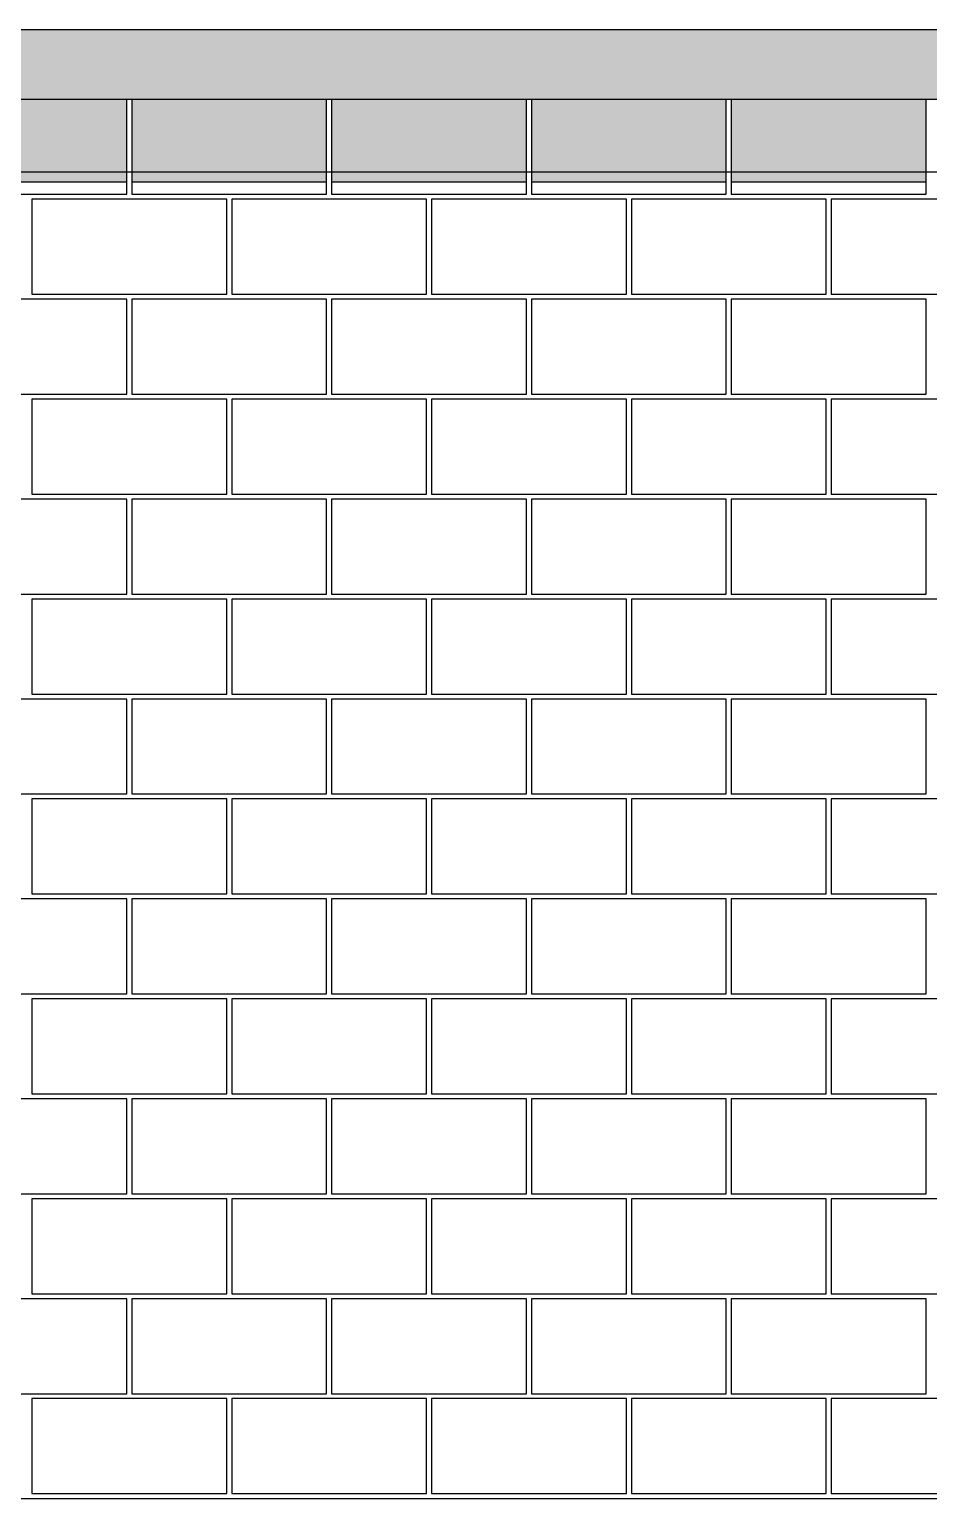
# Model space of a CAD drawing. Extents: x -1.9 to 86, y -1.6 to 60.9.
# Drawn here: x 22.65 to 26.25, y 29.44 to 35.32 of the extents above; entities that cross this region are included whole.
import ezdxf

# ---------------------------------------------------------------- set-up
doc = ezdxf.new("R2010")
doc.units = 0
doc.header["$MEASUREMENT"] = 0
for name, color, linetype in [('PENA_01', 1, 'CONTINUOUS'), ('PENA_02', 2, 'CONTINUOUS'), ('PENA_05', 5, 'CONTINUOUS'), ('PENA_09', 254, 'CONTINUOUS'), ('PENA_11', 252, 'CONTINUOUS')]:
    doc.layers.add(name, color=color, linetype=linetype)

msp = doc.modelspace()

# ---------------------------------------------------------------- linework, layer by layer
at = {"layer": 'PENA_01', "linetype": 'Continuous'}
for p, q in [((22.2574, 34.7075), (23.0374, 34.7075)), ((23.0574, 34.7075), (23.8374, 34.7075)), ((23.8574, 34.7075), (24.6374, 34.7075)), ((24.6574, 34.7075), (25.4374, 34.7075)), ((25.4574, 34.7075), (26.2374, 34.7075))]:
    msp.add_line(p, q, dxfattribs=at)
at = {"layer": 'PENA_02', "linetype": 'Continuous'}
msp.add_line((8.2574, 29.4375), (31.2374, 29.4375), dxfattribs=at)
for points in [[(8.2574, 35.3175), (31.2374, 35.3175), (31.2374, 35.0375), (21.5374, 35.0375), (21.5374, 33.8575), (21.2574, 33.8575), (21.2574, 35.0375), (8.2574, 35.0375), (8.2574, 35.3175)], [(22.2574, 34.6575), (23.0374, 34.6575), (23.0374, 35.0375), (22.2574, 35.0375), (22.2574, 34.6575)], [(23.0574, 34.6575), (23.8374, 34.6575), (23.8374, 35.0375), (23.0574, 35.0375), (23.0574, 34.6575)], [(23.8574, 34.6575), (24.6374, 34.6575), (24.6374, 35.0375), (23.8574, 35.0375), (23.8574, 34.6575)], [(24.6574, 34.6575), (25.4374, 34.6575), (25.4374, 35.0375), (24.6574, 35.0375), (24.6574, 34.6575)], [(25.4574, 34.6575), (26.2374, 34.6575), (26.2374, 35.0375), (25.4574, 35.0375), (25.4574, 34.6575)], [(22.6574, 34.2575), (23.4374, 34.2575), (23.4374, 34.6375), (22.6574, 34.6375), (22.6574, 34.2575)], [(23.4574, 34.2575), (24.2374, 34.2575), (24.2374, 34.6375), (23.4574, 34.6375), (23.4574, 34.2575)], [(24.2574, 34.2575), (25.0374, 34.2575), (25.0374, 34.6375), (24.2574, 34.6375), (24.2574, 34.2575)], [(25.0574, 34.2575), (25.8374, 34.2575), (25.8374, 34.6375), (25.0574, 34.6375), (25.0574, 34.2575)], [(25.8574, 34.2575), (26.6374, 34.2575), (26.6374, 34.6375), (25.8574, 34.6375), (25.8574, 34.2575)], [(22.2574, 33.8575), (23.0374, 33.8575), (23.0374, 34.2375), (22.2574, 34.2375), (22.2574, 33.8575)], [(23.0574, 33.8575), (23.8374, 33.8575), (23.8374, 34.2375), (23.0574, 34.2375), (23.0574, 33.8575)], [(23.8574, 33.8575), (24.6374, 33.8575), (24.6374, 34.2375), (23.8574, 34.2375), (23.8574, 33.8575)], [(24.6574, 33.8575), (25.4374, 33.8575), (25.4374, 34.2375), (24.6574, 34.2375), (24.6574, 33.8575)], [(25.4574, 33.8575), (26.2374, 33.8575), (26.2374, 34.2375), (25.4574, 34.2375), (25.4574, 33.8575)], [(22.6574, 33.4575), (23.4374, 33.4575), (23.4374, 33.8375), (22.6574, 33.8375), (22.6574, 33.4575)], [(23.4574, 33.4575), (24.2374, 33.4575), (24.2374, 33.8375), (23.4574, 33.8375), (23.4574, 33.4575)], [(24.2574, 33.4575), (25.0374, 33.4575), (25.0374, 33.8375), (24.2574, 33.8375), (24.2574, 33.4575)], [(25.0574, 33.4575), (25.8374, 33.4575), (25.8374, 33.8375), (25.0574, 33.8375), (25.0574, 33.4575)], [(25.8574, 33.4575), (26.6374, 33.4575), (26.6374, 33.8375), (25.8574, 33.8375), (25.8574, 33.4575)], [(22.2574, 33.0575), (23.0374, 33.0575), (23.0374, 33.4375), (22.2574, 33.4375), (22.2574, 33.0575)], [(23.0574, 33.0575), (23.8374, 33.0575), (23.8374, 33.4375), (23.0574, 33.4375), (23.0574, 33.0575)], [(23.8574, 33.0575), (24.6374, 33.0575), (24.6374, 33.4375), (23.8574, 33.4375), (23.8574, 33.0575)], [(24.6574, 33.0575), (25.4374, 33.0575), (25.4374, 33.4375), (24.6574, 33.4375), (24.6574, 33.0575)], [(25.4574, 33.0575), (26.2374, 33.0575), (26.2374, 33.4375), (25.4574, 33.4375), (25.4574, 33.0575)], [(22.6574, 32.6575), (23.4374, 32.6575), (23.4374, 33.0375), (22.6574, 33.0375), (22.6574, 32.6575)], [(23.4574, 32.6575), (24.2374, 32.6575), (24.2374, 33.0375), (23.4574, 33.0375), (23.4574, 32.6575)], [(24.2574, 32.6575), (25.0374, 32.6575), (25.0374, 33.0375), (24.2574, 33.0375), (24.2574, 32.6575)], [(25.0574, 32.6575), (25.8374, 32.6575), (25.8374, 33.0375), (25.0574, 33.0375), (25.0574, 32.6575)], [(25.8574, 32.6575), (26.6374, 32.6575), (26.6374, 33.0375), (25.8574, 33.0375), (25.8574, 32.6575)], [(22.2574, 32.2575), (23.0374, 32.2575), (23.0374, 32.6375), (22.2574, 32.6375), (22.2574, 32.2575)], [(23.0574, 32.2575), (23.8374, 32.2575), (23.8374, 32.6375), (23.0574, 32.6375), (23.0574, 32.2575)], [(23.8574, 32.2575), (24.6374, 32.2575), (24.6374, 32.6375), (23.8574, 32.6375), (23.8574, 32.2575)], [(24.6574, 32.2575), (25.4374, 32.2575), (25.4374, 32.6375), (24.6574, 32.6375), (24.6574, 32.2575)], [(25.4574, 32.2575), (26.2374, 32.2575), (26.2374, 32.6375), (25.4574, 32.6375), (25.4574, 32.2575)], [(22.6574, 31.8575), (23.4374, 31.8575), (23.4374, 32.2375), (22.6574, 32.2375), (22.6574, 31.8575)], [(23.4574, 31.8575), (24.2374, 31.8575), (24.2374, 32.2375), (23.4574, 32.2375), (23.4574, 31.8575)], [(24.2574, 31.8575), (25.0374, 31.8575), (25.0374, 32.2375), (24.2574, 32.2375), (24.2574, 31.8575)], [(25.0574, 31.8575), (25.8374, 31.8575), (25.8374, 32.2375), (25.0574, 32.2375), (25.0574, 31.8575)], [(25.8574, 31.8575), (26.6374, 31.8575), (26.6374, 32.2375), (25.8574, 32.2375), (25.8574, 31.8575)], [(22.2574, 31.4575), (23.0374, 31.4575), (23.0374, 31.8375), (22.2574, 31.8375), (22.2574, 31.4575)], [(23.0574, 31.4575), (23.8374, 31.4575), (23.8374, 31.8375), (23.0574, 31.8375), (23.0574, 31.4575)], [(23.8574, 31.4575), (24.6374, 31.4575), (24.6374, 31.8375), (23.8574, 31.8375), (23.8574, 31.4575)], [(24.6574, 31.4575), (25.4374, 31.4575), (25.4374, 31.8375), (24.6574, 31.8375), (24.6574, 31.4575)], [(25.4574, 31.4575), (26.2374, 31.4575), (26.2374, 31.8375), (25.4574, 31.8375), (25.4574, 31.4575)], [(22.6574, 31.0575), (23.4374, 31.0575), (23.4374, 31.4375), (22.6574, 31.4375), (22.6574, 31.0575)], [(23.4574, 31.0575), (24.2374, 31.0575), (24.2374, 31.4375), (23.4574, 31.4375), (23.4574, 31.0575)], [(24.2574, 31.0575), (25.0374, 31.0575), (25.0374, 31.4375), (24.2574, 31.4375), (24.2574, 31.0575)], [(25.0574, 31.0575), (25.8374, 31.0575), (25.8374, 31.4375), (25.0574, 31.4375), (25.0574, 31.0575)], [(25.8574, 31.0575), (26.6374, 31.0575), (26.6374, 31.4375), (25.8574, 31.4375), (25.8574, 31.0575)], [(22.2574, 30.6575), (23.0374, 30.6575), (23.0374, 31.0375), (22.2574, 31.0375), (22.2574, 30.6575)], [(23.0574, 30.6575), (23.8374, 30.6575), (23.8374, 31.0375), (23.0574, 31.0375), (23.0574, 30.6575)], [(23.8574, 30.6575), (24.6374, 30.6575), (24.6374, 31.0375), (23.8574, 31.0375), (23.8574, 30.6575)], [(24.6574, 30.6575), (25.4374, 30.6575), (25.4374, 31.0375), (24.6574, 31.0375), (24.6574, 30.6575)], [(25.4574, 30.6575), (26.2374, 30.6575), (26.2374, 31.0375), (25.4574, 31.0375), (25.4574, 30.6575)], [(22.6574, 30.2575), (23.4374, 30.2575), (23.4374, 30.6375), (22.6574, 30.6375), (22.6574, 30.2575)], [(23.4574, 30.2575), (24.2374, 30.2575), (24.2374, 30.6375), (23.4574, 30.6375), (23.4574, 30.2575)], [(24.2574, 30.2575), (25.0374, 30.2575), (25.0374, 30.6375), (24.2574, 30.6375), (24.2574, 30.2575)], [(25.0574, 30.2575), (25.8374, 30.2575), (25.8374, 30.6375), (25.0574, 30.6375), (25.0574, 30.2575)], [(25.8574, 30.2575), (26.6374, 30.2575), (26.6374, 30.6375), (25.8574, 30.6375), (25.8574, 30.2575)], [(22.2574, 29.8575), (23.0374, 29.8575), (23.0374, 30.2375), (22.2574, 30.2375), (22.2574, 29.8575)], [(23.0574, 29.8575), (23.8374, 29.8575), (23.8374, 30.2375), (23.0574, 30.2375), (23.0574, 29.8575)], [(23.8574, 29.8575), (24.6374, 29.8575), (24.6374, 30.2375), (23.8574, 30.2375), (23.8574, 29.8575)], [(24.6574, 29.8575), (25.4374, 29.8575), (25.4374, 30.2375), (24.6574, 30.2375), (24.6574, 29.8575)], [(25.4574, 29.8575), (26.2374, 29.8575), (26.2374, 30.2375), (25.4574, 30.2375), (25.4574, 29.8575)], [(22.6574, 29.4575), (23.4374, 29.4575), (23.4374, 29.8375), (22.6574, 29.8375), (22.6574, 29.4575)], [(23.4574, 29.4575), (24.2374, 29.4575), (24.2374, 29.8375), (23.4574, 29.8375), (23.4574, 29.4575)], [(24.2574, 29.4575), (25.0374, 29.4575), (25.0374, 29.8375), (24.2574, 29.8375), (24.2574, 29.4575)], [(25.0574, 29.4575), (25.8374, 29.4575), (25.8374, 29.8375), (25.0574, 29.8375), (25.0574, 29.4575)], [(25.8574, 29.4575), (26.6374, 29.4575), (26.6374, 29.8375), (25.8574, 29.8375), (25.8574, 29.4575)]]:
    msp.add_lwpolyline(points, dxfattribs=at)
at = {"layer": 'PENA_05', "linetype": 'Continuous'}
msp.add_line((19.3474, 34.7474), (31.1374, 34.7476), dxfattribs=at)
at = {"layer": 'PENA_09', "linetype": 'Continuous'}
for points in [[(22.2574, 34.7075), (23.0374, 34.7075), (23.0374, 35.0375), (22.2574, 35.0375), (22.2574, 34.7075)], [(23.0574, 34.7075), (23.8374, 34.7075), (23.8374, 35.0375), (23.0574, 35.0375), (23.0574, 34.7075)], [(23.8574, 34.7075), (24.6374, 34.7075), (24.6374, 35.0375), (23.8574, 35.0375), (23.8574, 34.7075)], [(24.6574, 34.7075), (25.4374, 34.7075), (25.4374, 35.0375), (24.6574, 35.0375), (24.6574, 34.7075)], [(25.4574, 34.7075), (26.2374, 34.7075), (26.2374, 35.0375), (25.4574, 35.0375), (25.4574, 34.7075)]]:
    msp.add_lwpolyline(points, dxfattribs=at)
for points in [[(22.2574, 34.7075), (23.0374, 34.7075), (23.0374, 35.0375)], [(22.2574, 34.7075), (23.0374, 35.0375), (22.2574, 35.0375)], [(23.0574, 34.7075), (23.8374, 34.7075), (23.8374, 35.0375)], [(23.0574, 34.7075), (23.8374, 35.0375), (23.0574, 35.0375)], [(23.0574, 34.7075), (23.0574, 35.0375), (23.0574, 34.7075)], [(23.8574, 34.7075), (24.6374, 34.7075), (24.6374, 35.0375)], [(23.8574, 34.7075), (24.6374, 35.0375), (23.8574, 35.0375)], [(23.8574, 34.7075), (23.8574, 35.0375), (23.8574, 34.7075)], [(24.6574, 34.7075), (25.4374, 34.7075), (25.4374, 35.0375)], [(24.6574, 34.7075), (25.4374, 35.0375), (24.6574, 35.0375)], [(24.6574, 34.7075), (24.6574, 35.0375), (24.6574, 34.7075)], [(25.4574, 34.7075), (26.2374, 34.7075), (26.2374, 35.0375)], [(25.4574, 34.7075), (26.2374, 35.0375), (25.4574, 35.0375)], [(25.4574, 34.7075), (25.4574, 35.0375), (25.4574, 34.7075)]]:
    msp.add_solid(points, dxfattribs=at)
at = {"layer": 'PENA_11', "linetype": 'Continuous'}
for points in [[(21.2574, 35.0375), (8.2574, 35.3175), (31.2374, 35.3175)], [(21.2574, 35.0375), (31.2374, 35.3175), (21.5374, 35.0375)], [(21.5374, 35.0375), (31.2374, 35.3175), (31.2374, 35.0375)]]:
    msp.add_solid(points, dxfattribs=at)

doc.saveas('drawing.dxf')
